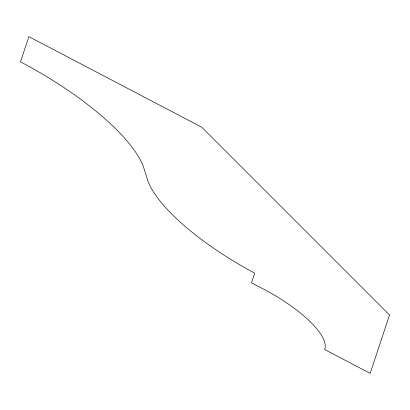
<?xml version="1.0" encoding="UTF-8"?>
<svg xmlns="http://www.w3.org/2000/svg" width="410" height="410" viewBox="0 0 410 410"><rect width="100%" height="100%" fill="white"/><g stroke="black" fill="none" stroke-linecap="round" stroke-linejoin="round"><path stroke-width="0.61" d="M389.5 314.998L370.184 373.377L324.617 349.494L324.776 349.007A77.895 24.59 28.7 0 0 263.743 289.219L251.489 282.797L254.692 273.152A142.132 44.864 28.7 0 1 146.606 176.572L143.121 165.917A159.644 50.389 28.7 0 0 20.5 61.849L28.864 36.623L201.71 127.208L389.5 314.998"/></g></svg>
